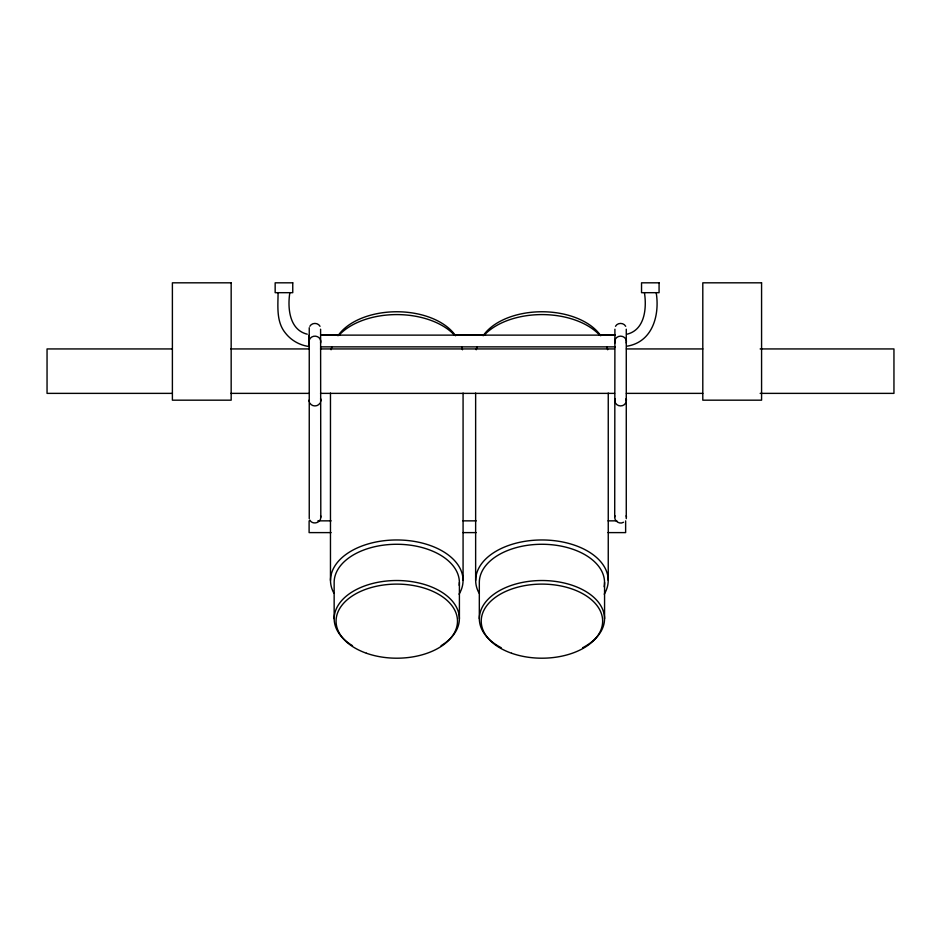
<?xml version="1.0" encoding="UTF-8"?>
<svg xmlns="http://www.w3.org/2000/svg" width="941" height="941" viewBox="0 0 941 941"><rect width="100%" height="100%" fill="white"/><g stroke="black" fill="none" stroke-linecap="round" stroke-linejoin="round"><path stroke-width="1.41" d="M309.248 327.715L309.248 518.679M320.599 401.701L320.799 400.113M320.599 329.232L320.799 517.162C321.057 522.937 312.494 525.231 309.836 520.102M614.708 400.172L614.908 398.596M626.271 401.701L626.271 398.596L626.471 400.172M623.53 522.255C619.284 524.937 613.414 520.444 614.908 515.644M626.271 518.679L626.271 329.232M309.836 326.292C311.894 322.469 317.952 322.469 320.022 326.292M320.022 403.054C317.952 406.877 311.894 406.877 309.836 403.054M615.496 326.292C617.555 322.469 623.612 322.469 625.683 326.292M625.683 403.054C623.612 406.877 617.555 406.877 615.496 403.054M627 334.196C645.091 329.856 646.808 307.719 644.432 292.686M626.659 346.241C652.501 342.301 659.888 315.353 656.195 292.686M614.908 329.232L614.708 517.162M320.893 335.008L339.995 335.008M454.644 335.008L485.509 335.008M598.676 335.008L614.849 335.008M320.834 335.125L615.379 335.125M320.834 346.864L615.379 346.864M172.027 348.935L47.05 348.935L47.05 393.373L172.027 393.373M230.839 348.935L308.766 348.935M320.528 348.935L614.591 348.935M626.353 348.935L702.809 348.935M760.152 348.935L893.95 348.935L893.95 393.373L760.152 393.373M230.839 393.373L308.766 393.373M320.528 393.373L614.591 393.373M626.353 393.373L702.809 393.373M317.893 520.855L331.091 520.855M462.972 520.855L476.17 520.855M608.051 520.855L616.849 520.855M331.091 532.606L309.107 532.606L309.107 520.855M462.972 532.606L476.17 532.606M608.051 532.606L625.636 532.606L625.636 520.855M308.742 346.464C299.567 345.218 291.028 340.289 285.358 332.973C276.101 321.669 278.018 306.201 278.077 292.686M307.26 334.196C289.181 329.856 287.464 307.719 289.84 292.686M614.708 400.113L614.908 401.701M626.271 515.644L626.471 517.162M320.599 398.596L320.799 400.172M309.048 400.113L309.248 401.701M320.599 515.644L320.799 517.162M608.251 393.079L608.251 580.409M604.569 582.467L604.569 618.719M479.322 618.719L479.322 582.467A62.588 38.193 0 0 1 545.451 544.333A62.588 38.193 0 0 1 604.146 586.737M475.64 393.079L475.64 580.409M463.078 393.079L463.078 580.409M459.408 582.467L459.408 618.719M334.149 618.719L334.149 582.467A62.588 38.193 0 0 1 399.113 544.298A62.588 38.193 0 0 1 459.196 585.314M330.467 393.079L330.467 580.409M309.107 335.125L309.107 346.864M309.048 341.595A5.881 5.47 0 0 1 315.694 336.184A5.881 5.47 0 0 1 320.599 343.018M614.908 343.018A5.881 5.47 0 0 1 620.59 336.137A5.881 5.47 0 0 1 626.259 343.018M331.079 349.758A66.27 40.439 0 0 1 331.785 347.135M339.372 334.82A66.27 40.439 0 0 1 396.773 314.588A66.27 40.439 0 0 1 454.185 334.82M461.772 347.135A66.27 40.439 0 0 1 462.478 349.758M333.855 593.101A66.27 40.439 0 0 1 397.749 539.969A66.27 40.439 0 0 1 459.067 594.218M337.995 335.737A63.623 38.828 0 0 1 396.773 311.753A63.623 38.828 0 0 1 455.562 335.737M352.499 645.714A62.588 38.193 0 0 1 352.522 591.701A62.588 38.193 0 0 1 441.023 591.701A62.588 38.193 0 0 1 441.058 645.714M476.24 349.758A66.27 40.439 0 0 1 476.946 347.135M484.533 334.82A66.27 40.439 0 0 1 541.945 314.588A66.27 40.439 0 0 1 599.346 334.82M606.933 347.135A66.27 40.439 0 0 1 607.651 349.758M479.028 593.101A66.27 40.439 0 0 1 542.91 539.969A66.27 40.439 0 0 1 604.228 594.218M483.156 335.737A63.623 38.828 0 0 1 541.945 311.753A63.623 38.828 0 0 1 600.734 335.737M501.259 647.749A62.588 38.193 0 0 1 496.554 592.418A62.588 38.193 0 0 1 587.337 592.418A62.588 38.193 0 0 1 582.632 647.749M231.168 282.818L172.391 282.818L172.391 400.172L231.168 400.172L231.168 282.818M292.757 282.818L275.16 282.818L275.16 292.686L292.757 292.686L292.757 282.818M659.076 282.818L641.539 282.818L641.539 292.686L659.076 292.686L659.076 282.818M761.575 282.818L702.798 282.818L702.798 400.172L761.575 400.172L761.575 282.818M366.425 653.242A60.718 37.052 0 0 0 457.491 621.154A60.718 37.052 0 0 0 366.425 589.066A60.718 37.052 0 0 0 366.425 653.242M511.586 653.242A60.718 37.052 0 0 0 602.652 621.154A60.718 37.052 0 0 0 511.586 589.066A60.718 37.052 0 0 0 511.586 653.242"/></g></svg>
